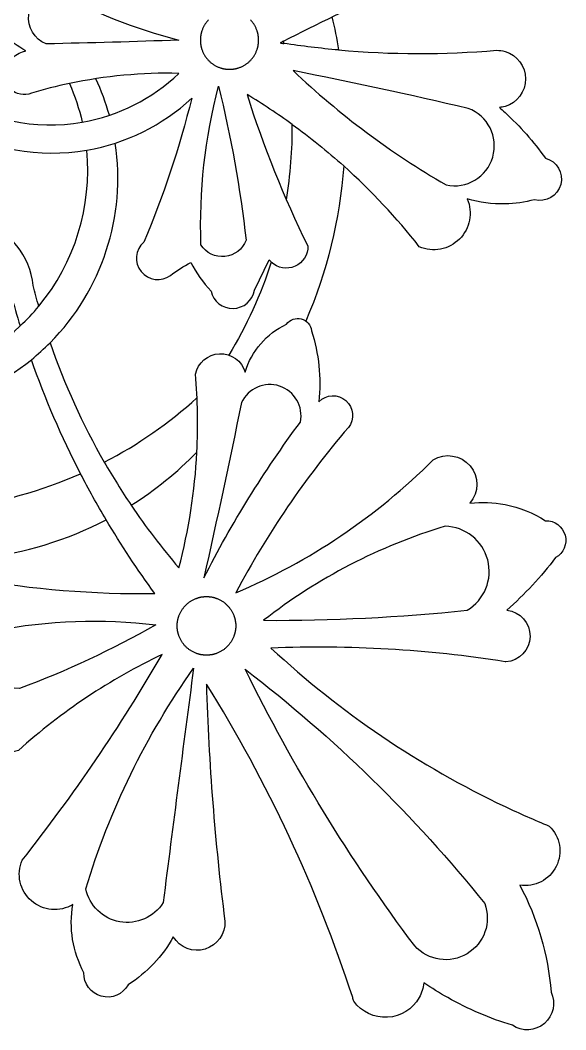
# Model space of a CAD drawing. Extents: x 126 to 382, y 115 to 409.
# Drawn here: x 289 to 381.6, y 114.5 to 285.6 of the extents above; entities that cross this region are included whole.
import ezdxf

# ---------------------------------------------------------------- set-up
doc = ezdxf.new("R2010")
doc.units = 0
doc.header["$MEASUREMENT"] = 0
doc.layers.add('DEFAULT_LAYER', color=1, linetype='Continuous')

msp = doc.modelspace()

# ---------------------------------------------------------------- linework, layer by layer
at = {"layer": 'DEFAULT_LAYER'}
for points in [[(297.38, 274.84, 0.020588), (290.94, 273.2, -0.607361), (286.33, 277.34, -0.228335), (290, 280.39, -0.080383), (282.73, 286.09, -0.905861), (283.67, 290.47, -0.012192), (288.05, 292.06, 0.16136), (257.68, 304.75)], [(341.9, 286.11, -0.017357), (343.03, 280.52, -0.015022), (333.76, 281.62, 0.00132), (333.68, 282, -0.027346), (369.22, 297.94)], [(333.68, 282, 0.000437), (333.12, 281.72, 0.001026), (333.76, 281.62)], [(343.03, 280.52, 0.043214), (369.84, 280.47, -0.073553), (371.25, 280.27)], [(371.25, 280.27, -0.746715), (371.25, 270.96)], [(276.88, 267.81, 0.17663), (300.33, 263.55, 0.145584), (318.12, 272.34, -0.039592), (310, 247.97, 0.963509), (314.53, 242.34, -0.044357), (317.97, 244.53, 0.070581), (321.41, 239.69, 0.826443), (328.75, 239.84), (331.25, 245, 0.037838), (331.62, 244.59, -0.05891), (324.4, 228.84)], [(335.17, 267.91, 0.021451), (327.5, 272.97, 0.038507), (337.81, 247.34, -0.673803), (331.62, 244.59)], [(371.25, 270.96, -0.049286), (370.31, 270.78, -0.006281), (371.25, 269.94)], [(371.25, 269.94, -0.051914), (378.12, 262.19, -1), (376.25, 255.16, -0.060301), (371.25, 254.45)], [(334.18, 255.15, 0.043461), (335.17, 267.91, -0.026197), (343.91, 260.87, -0.082849), (337.47, 234.6)], [(371.25, 254.45, -0.077371), (364.84, 255.31, -0.678885), (356.72, 247.19, 0.043805), (343.91, 260.87)], [(292.18, 237.11, -0.007777), (291.25, 240.62, 0.291201), (282.5, 251.56, 0.037444)], [(225.31, 245.94, 0.242882), (256.88, 203.44, 0.14736), (299.27, 208.75)], [(303.3, 210.69, 0.018399), (307.86, 203.4, 0.02852), (315.94, 192.81, 0.052384), (319, 212.41, 0.034844), (318.75, 225.62, -0.778115), (327.19, 225.94, -0.218837), (334.22, 234.06, -0.685211), (338.44, 232.97, -0.103838), (339.69, 220.94, -0.950561), (344.69, 216.56, 0.056304), (325.62, 188.59, 0.096587), (359.06, 211.09, -0.853975), (365.31, 203.75, -0.075161), (371.25, 203.51)], [(294.11, 230.94, 0.047697), (303.3, 210.69)], [(299.27, 208.75, -0.034399), (290.93, 228.06)], [(303.3, 210.69, 0.064877), (319.02, 221.61)], [(307.86, 203.4, 0.059065), (319, 212.41)], [(345.42, 120, 0.060797), (320.62, 173.12, 0.024631), (323.75, 132.97, -0.781074), (315, 130.31, -0.128606), (307.34, 122.19, -0.794412), (299.84, 124.22, -0.168756), (297.97, 135.78, -0.731528), (289.38, 143.28, 0.035165), (313.12, 178.12, 0.072667), (288.75, 161.88, -0.780193), (283.91, 168.28, -0.17934), (274.22, 170.62, -0.357602), (273.44, 175.78, -0.157072), (280.47, 181.72, -0.732478), (280.94, 190.94, 0.045619), (311.88, 188.44, -0.024529), (303.6, 200.95, -0.014581), (299.27, 208.75)], [(371.25, 203.51, -0.093846), (378.12, 200.78, -0.78734), (379.84, 194.53, -0.047602), (371.56, 185.62, -0.916817), (371.41, 176.88, 0.000194), (371.25, 176.9)], [(216.05, 192.43, -0.15054), (250.62, 193.12, 0.293702), (260.31, 195.94, 0.185053), (303.6, 200.95)], [(371.25, 176.9, 0.04878), (331.56, 179.22, 0.077026), (371.25, 152.37)], [(371.25, 152.37, 0.013098), (378.75, 149.06, -0.736759), (373.75, 139.06, -0.102839), (379.06, 120.94, -0.761857), (372.5, 115.31, -0.054516), (361.53, 120)], [(361.53, 120, -0.021592), (357.5, 122.5, -0.100789), (356.69, 120)], [(356.69, 120, -0.54644), (345.62, 119.38, 0.000679), (345.42, 120)]]:
    msp.add_lwpolyline(points, format="xyb", dxfattribs=at)
for points in [[(294.53, 290.62, 0.060595), (315.94, 282.19, -0.004194), (293.44, 281.56, -0.773845), (294.53, 290.62)], [(299.57, 268.29, 0.148131), (315.94, 276.56, 0.057874), (297.38, 274.84, -0.047873), (299.57, 268.29)], [(365, 270.62, 0.008214), (335.31, 277.03, 0.058436), (361.25, 257.66, 0.932794), (365, 270.62)], [(319.69, 247.5, -0.072142), (322.66, 274.38, -0.033064), (327.34, 248.28, -0.613477), (319.69, 247.5)], [(326.56, 220.78, -0.006283), (320.16, 191.09, -0.041303), (336.56, 217.5, 0.888415), (326.56, 220.78)], [(361.09, 199.84, 0.092593), (330.31, 183.91, 0.027468), (364.84, 185.62, 0.751839), (361.09, 199.84)], [(284.84, 182.19, -0.078382), (312.03, 183.12, -0.038716), (288.91, 172.34, -0.67486), (284.84, 182.19)], [(300.16, 138.44, -0.081036), (318.44, 175.78, 0.001365), (313.28, 136.09, -0.674128), (300.16, 138.44)], [(355.94, 128.75, -0.046526), (327.19, 175.62, -0.060023), (367.81, 135.94, -0.826157), (355.94, 128.75)]]:
    msp.add_lwpolyline(points, format="xyb", close=True, dxfattribs=at)
msp.add_lwpolyline([(320.95, 285.6), (320.87, 285.51), (320.8, 285.42), (320.72, 285.33), (320.64, 285.24), (320.57, 285.14), (320.5, 285.05), (320.43, 284.95), (320.37, 284.85), (320.31, 284.75), (320.24, 284.65), (320.19, 284.54), (320.13, 284.44), (320.08, 284.33), (320.03, 284.22), (319.98, 284.11), (319.93, 284), (319.89, 283.89), (319.85, 283.77), (319.83, 283.71), (319.81, 283.66), (319.79, 283.6), (319.78, 283.54), (319.76, 283.48), (319.75, 283.42), (319.73, 283.36), (319.72, 283.3), (319.7, 283.24), (319.69, 283.18), (319.68, 283.12), (319.67, 283.06), (319.66, 283), (319.65, 282.94), (319.64, 282.88), (319.63, 282.82), (319.62, 282.75), (319.62, 282.69), (319.61, 282.63), (319.6, 282.57), (319.6, 282.5), (319.6, 282.44), (319.59, 282.38), (319.59, 282.32), (319.59, 282.25), (319.59, 282.19), (319.59, 282.19), (319.59, 282.12), (319.59, 282.06), (319.59, 282), (319.6, 281.93), (319.6, 281.87), (319.6, 281.81), (319.61, 281.74), (319.62, 281.68), (319.62, 281.62), (319.63, 281.56), (319.64, 281.5), (319.65, 281.44), (319.66, 281.37), (319.67, 281.31), (319.68, 281.25), (319.69, 281.19), (319.7, 281.13), (319.72, 281.07), (319.73, 281.01), (319.75, 280.95), (319.76, 280.89), (319.78, 280.83), (319.79, 280.78), (319.81, 280.72), (319.83, 280.66), (319.85, 280.6), (319.89, 280.49), (319.93, 280.38), (319.98, 280.26), (320.03, 280.15), (320.08, 280.05), (320.13, 279.94), (320.19, 279.83), (320.24, 279.73), (320.31, 279.63), (320.37, 279.52), (320.43, 279.42), (320.5, 279.33), (320.57, 279.23), (320.64, 279.14), (320.72, 279.04), (320.8, 278.95), (320.87, 278.87), (320.95, 278.78), (321.04, 278.69), (321.12, 278.61), (321.21, 278.53), (321.3, 278.45), (321.39, 278.37), (321.48, 278.3), (321.58, 278.23), (321.67, 278.16), (321.77, 278.09), (321.87, 278.02), (321.97, 277.96), (322.07, 277.9), (322.18, 277.84), (322.28, 277.79), (322.39, 277.73), (322.5, 277.68), (322.61, 277.63), (322.72, 277.59), (322.83, 277.55), (322.95, 277.51), (323, 277.49), (323.06, 277.47), (323.12, 277.45), (323.18, 277.43), (323.24, 277.42), (323.3, 277.4), (323.36, 277.39), (323.42, 277.37), (323.48, 277.36), (323.54, 277.35), (323.6, 277.33), (323.66, 277.32), (323.72, 277.31), (323.78, 277.3), (323.84, 277.29), (323.9, 277.29), (323.96, 277.28), (324.03, 277.27), (324.09, 277.27), (324.15, 277.26), (324.21, 277.26), (324.28, 277.25), (324.34, 277.25), (324.4, 277.25), (324.47, 277.25), (324.53, 277.25), (324.6, 277.25), (324.66, 277.25), (324.72, 277.25), (324.79, 277.25), (324.85, 277.26), (324.91, 277.26), (324.97, 277.27), (325.04, 277.27), (325.1, 277.28), (325.16, 277.29), (325.22, 277.29), (325.28, 277.3), (325.34, 277.31), (325.41, 277.32), (325.47, 277.33), (325.53, 277.35), (325.59, 277.36), (325.65, 277.37), (325.71, 277.39), (325.77, 277.4), (325.83, 277.42), (325.88, 277.43), (325.94, 277.45), (326, 277.47), (326.06, 277.49), (326.12, 277.51), (326.23, 277.55), (326.34, 277.59), (326.45, 277.63), (326.56, 277.68), (326.67, 277.73), (326.78, 277.79), (326.89, 277.84), (326.99, 277.9), (327.09, 277.96), (327.19, 278.02), (327.29, 278.09), (327.39, 278.16), (327.49, 278.23), (327.58, 278.3), (327.67, 278.37), (327.76, 278.45), (327.85, 278.53), (327.94, 278.61), (328.03, 278.69), (328.11, 278.78), (328.19, 278.87), (328.27, 278.95), (328.34, 279.04), (328.42, 279.14), (328.49, 279.23), (328.56, 279.33), (328.63, 279.42), (328.69, 279.52), (328.76, 279.63), (328.82, 279.73), (328.88, 279.83), (328.93, 279.94), (328.99, 280.05), (329.04, 280.15), (329.08, 280.26), (329.13, 280.38), (329.17, 280.49), (329.21, 280.6), (329.23, 280.66), (329.25, 280.72), (329.27, 280.78), (329.28, 280.83), (329.3, 280.89), (329.32, 280.95), (329.33, 281.01), (329.35, 281.07), (329.36, 281.13), (329.37, 281.19), (329.38, 281.25), (329.4, 281.31), (329.41, 281.37), (329.42, 281.44), (329.42, 281.5), (329.43, 281.56), (329.44, 281.62), (329.45, 281.68), (329.45, 281.74), (329.46, 281.81), (329.46, 281.87), (329.47, 281.93), (329.47, 282), (329.47, 282.06), (329.47, 282.12), (329.47, 282.19), (329.47, 282.25), (329.47, 282.32), (329.47, 282.38), (329.47, 282.44), (329.46, 282.5), (329.46, 282.57), (329.45, 282.63), (329.45, 282.69), (329.44, 282.75), (329.43, 282.82), (329.42, 282.88), (329.42, 282.94), (329.41, 283), (329.4, 283.06), (329.38, 283.12), (329.37, 283.18), (329.36, 283.24), (329.35, 283.3), (329.33, 283.36), (329.32, 283.42), (329.3, 283.48), (329.28, 283.54), (329.27, 283.6), (329.25, 283.66), (329.23, 283.71), (329.21, 283.77), (329.17, 283.89), (329.13, 284), (329.08, 284.11), (329.04, 284.22), (328.99, 284.33), (328.93, 284.44), (328.88, 284.54), (328.82, 284.65), (328.76, 284.75), (328.69, 284.85), (328.63, 284.95), (328.56, 285.05), (328.49, 285.14), (328.42, 285.24), (328.34, 285.33), (328.27, 285.42), (328.19, 285.51), (328.11, 285.6)], dxfattribs=at)
msp.add_lwpolyline([(315.66, 182.97), (315.66, 183.03), (315.66, 183.1), (315.66, 183.16), (315.67, 183.22), (315.67, 183.29), (315.67, 183.35), (315.68, 183.41), (315.68, 183.48), (315.69, 183.54), (315.7, 183.6), (315.71, 183.66), (315.72, 183.73), (315.73, 183.79), (315.74, 183.85), (315.75, 183.91), (315.76, 183.97), (315.77, 184.03), (315.79, 184.09), (315.8, 184.15), (315.82, 184.21), (315.83, 184.27), (315.85, 184.33), (315.86, 184.39), (315.88, 184.45), (315.9, 184.5), (315.92, 184.56), (315.94, 184.62), (315.96, 184.68), (316, 184.79), (316.05, 184.9), (316.1, 185.01), (316.15, 185.12), (316.2, 185.23), (316.26, 185.34), (316.32, 185.44), (316.38, 185.54), (316.44, 185.65), (316.51, 185.75), (316.58, 185.84), (316.65, 185.94), (316.72, 186.03), (316.79, 186.13), (316.87, 186.22), (316.95, 186.31), (317.03, 186.39), (317.11, 186.48), (317.2, 186.56), (317.29, 186.64), (317.38, 186.72), (317.47, 186.8), (317.56, 186.88), (317.65, 186.95), (317.75, 187.02), (317.85, 187.09), (317.95, 187.15), (318.05, 187.22), (318.15, 187.28), (318.26, 187.34), (318.36, 187.39), (318.47, 187.44), (318.58, 187.5), (318.69, 187.54), (318.8, 187.59), (318.92, 187.63), (318.97, 187.65), (319.03, 187.67), (319.09, 187.69), (319.15, 187.71), (319.21, 187.73), (319.27, 187.75), (319.32, 187.76), (319.38, 187.78), (319.44, 187.79), (319.5, 187.81), (319.56, 187.82), (319.62, 187.83), (319.68, 187.85), (319.75, 187.86), (319.81, 187.87), (319.87, 187.88), (319.93, 187.89), (319.99, 187.89), (320.05, 187.9), (320.12, 187.91), (320.18, 187.91), (320.24, 187.92), (320.31, 187.92), (320.37, 187.93), (320.43, 187.93), (320.5, 187.93), (320.56, 187.93), (320.62, 187.93), (320.69, 187.93), (320.75, 187.93), (320.82, 187.93), (320.88, 187.93), (320.94, 187.92), (321.01, 187.92), (321.07, 187.91), (321.13, 187.91), (321.2, 187.9), (321.26, 187.89), (321.32, 187.89), (321.38, 187.88), (321.44, 187.87), (321.5, 187.86), (321.57, 187.85), (321.63, 187.83), (321.69, 187.82), (321.75, 187.81), (321.81, 187.79), (321.87, 187.78), (321.93, 187.76), (321.98, 187.75), (322.04, 187.73), (322.1, 187.71), (322.16, 187.69), (322.22, 187.67), (322.28, 187.65), (322.33, 187.63), (322.45, 187.59), (322.56, 187.54), (322.67, 187.5), (322.78, 187.44), (322.89, 187.39), (322.99, 187.34), (323.1, 187.28), (323.2, 187.22), (323.3, 187.15), (323.4, 187.09), (323.5, 187.02), (323.6, 186.95), (323.69, 186.88), (323.78, 186.8), (323.87, 186.72), (323.96, 186.64), (324.05, 186.56), (324.14, 186.48), (324.22, 186.39), (324.3, 186.31), (324.38, 186.22), (324.46, 186.13), (324.53, 186.03), (324.6, 185.94), (324.67, 185.84), (324.74, 185.75), (324.81, 185.65), (324.87, 185.54), (324.93, 185.44), (324.99, 185.34), (325.05, 185.23), (325.1, 185.12), (325.15, 185.01), (325.2, 184.9), (325.25, 184.79), (325.29, 184.68), (325.31, 184.62), (325.33, 184.56), (325.35, 184.5), (325.37, 184.45), (325.39, 184.39), (325.4, 184.33), (325.42, 184.27), (325.43, 184.21), (325.45, 184.15), (325.46, 184.09), (325.48, 184.03), (325.49, 183.97), (325.5, 183.91), (325.51, 183.85), (325.52, 183.79), (325.53, 183.73), (325.54, 183.66), (325.55, 183.6), (325.56, 183.54), (325.57, 183.48), (325.57, 183.41), (325.58, 183.35), (325.58, 183.29), (325.58, 183.22), (325.59, 183.16), (325.59, 183.1), (325.59, 183.03), (325.59, 182.97), (325.59, 182.9), (325.59, 182.84), (325.59, 182.78), (325.58, 182.71), (325.58, 182.65), (325.58, 182.59), (325.57, 182.52), (325.57, 182.46), (325.56, 182.4), (325.55, 182.34), (325.54, 182.27), (325.53, 182.21), (325.52, 182.15), (325.51, 182.09), (325.5, 182.03), (325.49, 181.97), (325.48, 181.91), (325.46, 181.85), (325.45, 181.79), (325.43, 181.73), (325.42, 181.67), (325.4, 181.61), (325.39, 181.55), (325.37, 181.49), (325.35, 181.43), (325.33, 181.38), (325.31, 181.32), (325.29, 181.26), (325.25, 181.15), (325.2, 181.04), (325.15, 180.93), (325.1, 180.82), (325.05, 180.71), (324.99, 180.6), (324.93, 180.5), (324.87, 180.39), (324.81, 180.29), (324.74, 180.19), (324.67, 180.09), (324.6, 180), (324.53, 179.9), (324.46, 179.81), (324.38, 179.72), (324.3, 179.63), (324.22, 179.54), (324.14, 179.46), (324.05, 179.37), (323.96, 179.29), (323.87, 179.21), (323.78, 179.14), (323.69, 179.06), (323.6, 178.99), (323.5, 178.92), (323.4, 178.85), (323.3, 178.79), (323.2, 178.72), (323.1, 178.66), (322.99, 178.6), (322.89, 178.55), (322.78, 178.49), (322.67, 178.44), (322.56, 178.39), (322.45, 178.35), (322.33, 178.3), (322.28, 178.28), (322.22, 178.26), (322.16, 178.24), (322.1, 178.23), (322.04, 178.21), (321.98, 178.19), (321.93, 178.18), (321.87, 178.16), (321.81, 178.14), (321.75, 178.13), (321.69, 178.12), (321.63, 178.1), (321.57, 178.09), (321.5, 178.08), (321.44, 178.07), (321.38, 178.06), (321.32, 178.05), (321.26, 178.04), (321.2, 178.04), (321.13, 178.03), (321.07, 178.02), (321.01, 178.02), (320.94, 178.01), (320.88, 178.01), (320.82, 178.01), (320.75, 178), (320.69, 178), (320.62, 178), (320.56, 178), (320.5, 178), (320.43, 178.01), (320.37, 178.01), (320.31, 178.01), (320.24, 178.02), (320.18, 178.02), (320.12, 178.03), (320.05, 178.04), (319.99, 178.04), (319.93, 178.05), (319.87, 178.06), (319.81, 178.07), (319.75, 178.08), (319.68, 178.09), (319.62, 178.1), (319.56, 178.12), (319.5, 178.13), (319.44, 178.14), (319.38, 178.16), (319.32, 178.18), (319.27, 178.19), (319.21, 178.21), (319.15, 178.23), (319.09, 178.24), (319.03, 178.26), (318.97, 178.28), (318.92, 178.3), (318.8, 178.35), (318.69, 178.39), (318.58, 178.44), (318.47, 178.49), (318.36, 178.55), (318.26, 178.6), (318.15, 178.66), (318.05, 178.72), (317.95, 178.79), (317.85, 178.85), (317.75, 178.92), (317.65, 178.99), (317.56, 179.06), (317.47, 179.14), (317.38, 179.21), (317.29, 179.29), (317.2, 179.37), (317.11, 179.46), (317.03, 179.54), (316.95, 179.63), (316.87, 179.72), (316.79, 179.81), (316.72, 179.9), (316.65, 180), (316.58, 180.09), (316.51, 180.19), (316.44, 180.29), (316.38, 180.39), (316.32, 180.5), (316.26, 180.6), (316.2, 180.71), (316.15, 180.82), (316.1, 180.93), (316.05, 181.04), (316, 181.15), (315.96, 181.26), (315.94, 181.32), (315.92, 181.38), (315.9, 181.43), (315.88, 181.49), (315.86, 181.55), (315.85, 181.61), (315.83, 181.67), (315.82, 181.73), (315.8, 181.79), (315.79, 181.85), (315.77, 181.91), (315.76, 181.97), (315.75, 182.03), (315.74, 182.09), (315.73, 182.15), (315.72, 182.21), (315.71, 182.27), (315.7, 182.34), (315.69, 182.4), (315.68, 182.46), (315.68, 182.52), (315.67, 182.59), (315.67, 182.65), (315.67, 182.71), (315.66, 182.78), (315.66, 182.84), (315.66, 182.9), (315.66, 182.97)], close=True, dxfattribs=at)
for centre, radius, start, end in [((265.94, 258.85), 39.66, 15.5081, 25.0712), ((294.1, 299.45), 31.63, 236.3226, 279.952), ((264.35, 260.17), 36.15, 320.3654, 5.3649), ((265.94, 258.85), 39.66, 315.2738, 8.5343), ((435.2, 279), 153.01, 195.1297, 197.194), ((264.35, 260.17), 36.15, 313.0787, 320.3654), ((264.35, 260.17), 36.15, 277.9976, 313.0787), ((265.94, 258.85), 39.66, 309.0586, 315.2738), ((265.94, 258.85), 39.66, 281.4757, 309.0586)]:
    msp.add_arc(centre, radius, start, end, dxfattribs=at)

doc.saveas('drawing.dxf')
